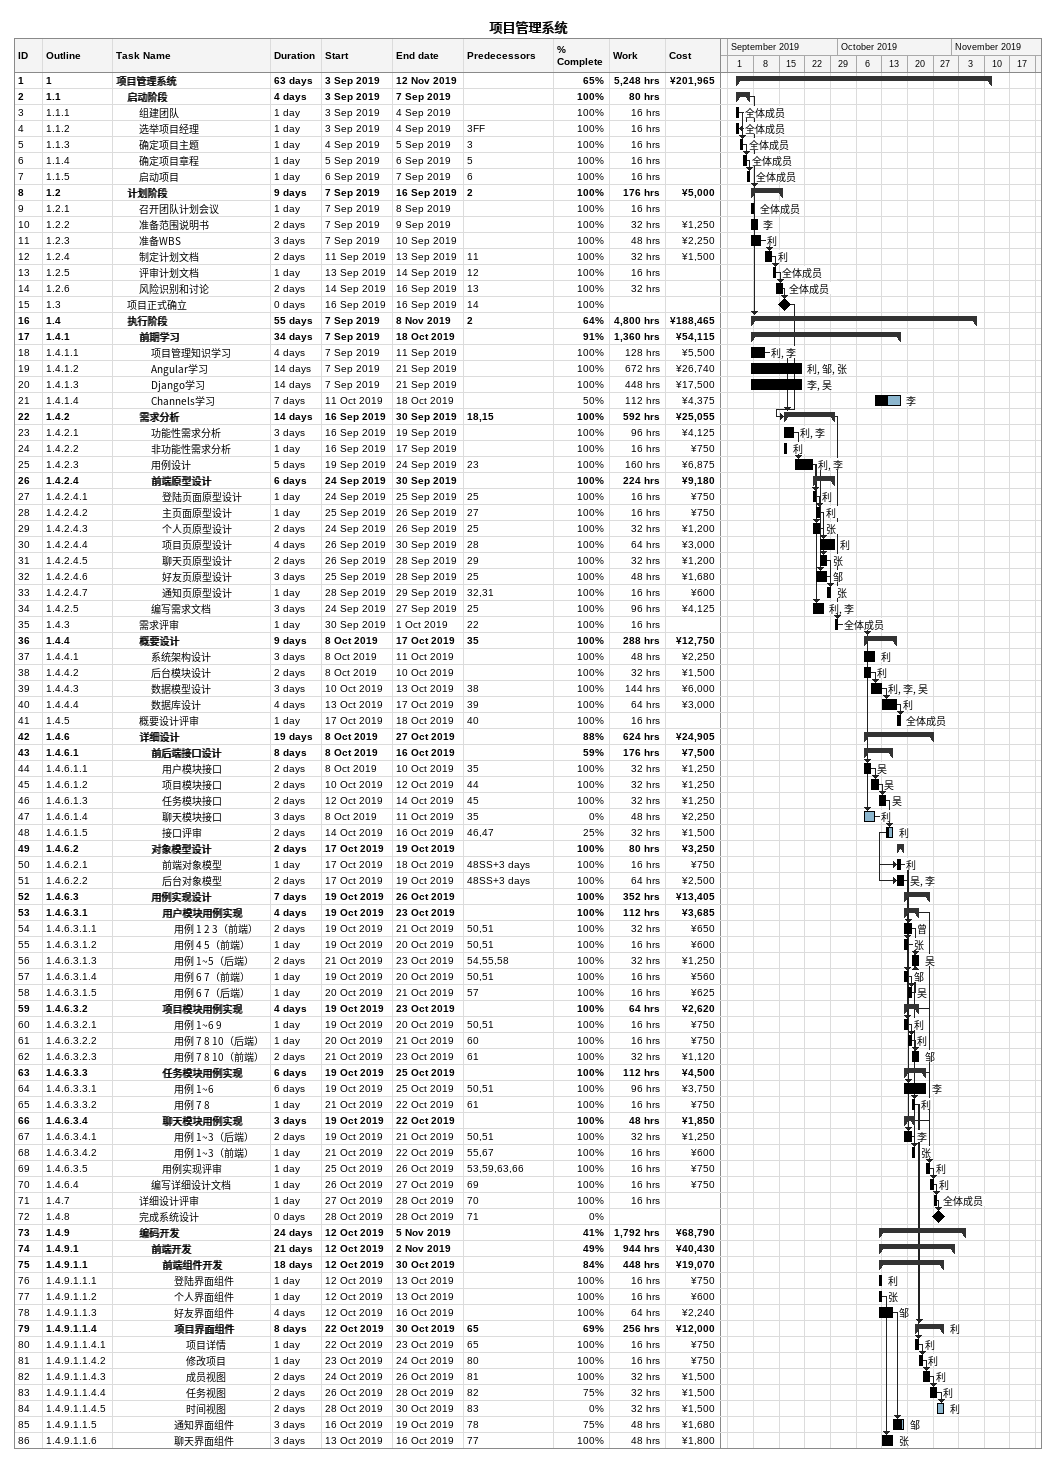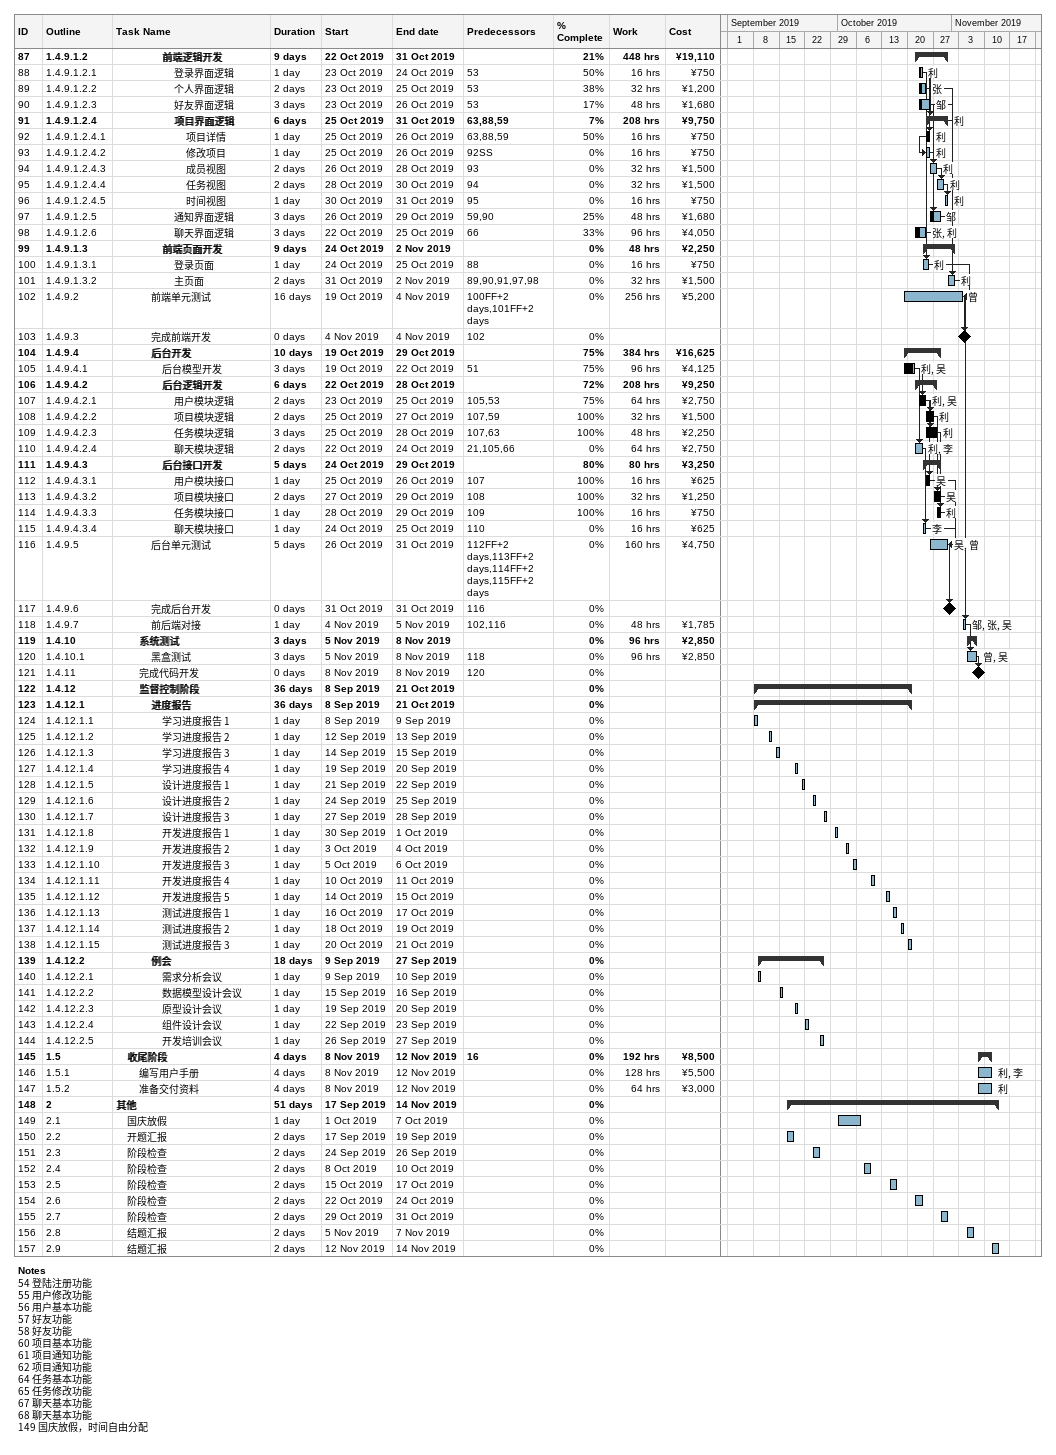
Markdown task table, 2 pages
项目管理系统

| ID | WBS | Task | Duration | Start | Finish | Predecessors | Resources | % complete | Work (h) | Cost (¥) |
|---|---|---|---|---|---|---|---|---|---|---|
| 1 | 1 | **项目管理系统** | 63d | 2019-09-03 | 2019-11-12 |  |  | 65 | 5248 | 201965 |
| 2 | 1.1 | **启动阶段** | 4d | 2019-09-03 | 2019-09-07 |  |  | 100 | 80 |  |
| 3 | 1.1.1 | 组建团队 | 1d | 2019-09-03 | 2019-09-04 |  | 全体成员 | 100 | 16 |  |
| 4 | 1.1.2 | 选举项目经理 | 1d | 2019-09-03 | 2019-09-04 | 3FF | 全体成员 | 100 | 16 |  |
| 5 | 1.1.3 | 确定项目主题 | 1d | 2019-09-04 | 2019-09-05 | 3 | 全体成员 | 100 | 16 |  |
| 6 | 1.1.4 | 确定项目章程 | 1d | 2019-09-05 | 2019-09-06 | 5 | 全体成员 | 100 | 16 |  |
| 7 | 1.1.5 | 启动项目 | 1d | 2019-09-06 | 2019-09-07 | 6 | 全体成员 | 100 | 16 |  |
| 8 | 1.2 | **计划阶段** | 9d | 2019-09-07 | 2019-09-16 | 2 |  | 100 | 176 | 5000 |
| 9 | 1.2.1 | 召开团队计划会议 | 1d | 2019-09-07 | 2019-09-08 |  | 全体成员 | 100 | 16 |  |
| 10 | 1.2.2 | 准备范围说明书 | 2d | 2019-09-07 | 2019-09-09 |  | 李 | 100 | 32 | 1250 |
| 11 | 1.2.3 | 准备WBS | 3d | 2019-09-07 | 2019-09-10 |  | 利 | 100 | 48 | 2250 |
| 12 | 1.2.4 | 制定计划文档 | 2d | 2019-09-11 | 2019-09-13 | 11 | 利 | 100 | 32 | 1500 |
| 13 | 1.2.5 | 评审计划文档 | 1d | 2019-09-13 | 2019-09-14 | 12 | 全体成员 | 100 | 16 |  |
| 14 | 1.2.6 | 风险识别和讨论 | 2d | 2019-09-14 | 2019-09-16 | 13 | 全体成员 | 100 | 32 |  |
| 15 | 1.3 | 项目正式确立 | 0d | 2019-09-16 | 2019-09-16 | 14 |  | 100 |  |  |
| 16 | 1.4 | **执行阶段** | 55d | 2019-09-07 | 2019-11-08 | 2 |  | 64 | 4800 | 188465 |
| 17 | 1.4.1 | **前期学习** | 34d | 2019-09-07 | 2019-10-18 |  |  | 91 | 1360 | 54115 |
| 18 | 1.4.1.1 | 项目管理知识学习 | 4d | 2019-09-07 | 2019-09-11 |  | 利, 李 | 100 | 128 | 5500 |
| 19 | 1.4.1.2 | Angular学习 | 14d | 2019-09-07 | 2019-09-21 |  | 利, 邹, 张 | 100 | 672 | 26740 |
| 20 | 1.4.1.3 | Django学习 | 14d | 2019-09-07 | 2019-09-21 |  | 李, 吴 | 100 | 448 | 17500 |
| 21 | 1.4.1.4 | Channels学习 | 7d | 2019-10-11 | 2019-10-18 |  | 李 | 50 | 112 | 4375 |
| 22 | 1.4.2 | **需求分析** | 14d | 2019-09-16 | 2019-09-30 | 18, 15 |  | 100 | 592 | 25055 |
| 23 | 1.4.2.1 | 功能性需求分析 | 3d | 2019-09-16 | 2019-09-19 |  | 利, 李 | 100 | 96 | 4125 |
| 24 | 1.4.2.2 | 非功能性需求分析 | 1d | 2019-09-16 | 2019-09-17 |  | 利 | 100 | 16 | 750 |
| 25 | 1.4.2.3 | 用例设计 | 5d | 2019-09-19 | 2019-09-24 | 23 | 利, 李 | 100 | 160 | 6875 |
| 26 | 1.4.2.4 | **前端原型设计** | 6d | 2019-09-24 | 2019-09-30 |  |  | 100 | 224 | 9180 |
| 27 | 1.4.2.4.1 | 登陆页面原型设计 | 1d | 2019-09-24 | 2019-09-25 | 25 | 利 | 100 | 16 | 750 |
| 28 | 1.4.2.4.2 | 主页面原型设计 | 1d | 2019-09-25 | 2019-09-26 | 27 | 利 | 100 | 16 | 750 |
| 29 | 1.4.2.4.3 | 个人页原型设计 | 2d | 2019-09-24 | 2019-09-26 | 25 | 张 | 100 | 32 | 1200 |
| 30 | 1.4.2.4.4 | 项目页原型设计 | 4d | 2019-09-26 | 2019-09-30 | 28 | 利 | 100 | 64 | 3000 |
| 31 | 1.4.2.4.5 | 聊天页原型设计 | 2d | 2019-09-26 | 2019-09-28 | 29 | 张 | 100 | 32 | 1200 |
| 32 | 1.4.2.4.6 | 好友页原型设计 | 3d | 2019-09-25 | 2019-09-28 | 25 | 邹 | 100 | 48 | 1680 |
| 33 | 1.4.2.4.7 | 通知页原型设计 | 1d | 2019-09-28 | 2019-09-29 | 32, 31 | 张 | 100 | 16 | 600 |
| 34 | 1.4.2.5 | 编写需求文档 | 3d | 2019-09-24 | 2019-09-27 | 25 | 利, 李 | 100 | 96 | 4125 |
| 35 | 1.4.3 | 需求评审 | 1d | 2019-09-30 | 2019-10-01 | 22 | 全体成员 | 100 | 16 |  |
| 36 | 1.4.4 | **概要设计** | 9d | 2019-10-08 | 2019-10-17 | 35 |  | 100 | 288 | 12750 |
| 37 | 1.4.4.1 | 系统架构设计 | 3d | 2019-10-08 | 2019-10-11 |  | 利 | 100 | 48 | 2250 |
| 38 | 1.4.4.2 | 后台模块设计 | 2d | 2019-10-08 | 2019-10-10 |  | 利 | 100 | 32 | 1500 |
| 39 | 1.4.4.3 | 数据模型设计 | 3d | 2019-10-10 | 2019-10-13 | 38 | 利, 李, 吴 | 100 | 144 | 6000 |
| 40 | 1.4.4.4 | 数据库设计 | 4d | 2019-10-13 | 2019-10-17 | 39 | 利 | 100 | 64 | 3000 |
| 41 | 1.4.5 | 概要设计评审 | 1d | 2019-10-17 | 2019-10-18 | 40 | 全体成员 | 100 | 16 |  |
| 42 | 1.4.6 | **详细设计** | 19d | 2019-10-08 | 2019-10-27 |  |  | 88 | 624 | 24905 |
| 43 | 1.4.6.1 | **前后端接口设计** | 8d | 2019-10-08 | 2019-10-16 |  |  | 59 | 176 | 7500 |
| 44 | 1.4.6.1.1 | 用户模块接口 | 2d | 2019-10-08 | 2019-10-10 | 35 | 吴 | 100 | 32 | 1250 |
| 45 | 1.4.6.1.2 | 项目模块接口 | 2d | 2019-10-10 | 2019-10-12 | 44 | 吴 | 100 | 32 | 1250 |
| 46 | 1.4.6.1.3 | 任务模块接口 | 2d | 2019-10-12 | 2019-10-14 | 45 | 吴 | 100 | 32 | 1250 |
| 47 | 1.4.6.1.4 | 聊天模块接口 | 3d | 2019-10-08 | 2019-10-11 | 35 | 利 | 0 | 48 | 2250 |
| 48 | 1.4.6.1.5 | 接口评审 | 2d | 2019-10-14 | 2019-10-16 | 46, 47 | 利 | 25 | 32 | 1500 |
| 49 | 1.4.6.2 | **对象模型设计** | 2d | 2019-10-17 | 2019-10-19 |  |  | 100 | 80 | 3250 |
| 50 | 1.4.6.2.1 | 前端对象模型 | 1d | 2019-10-17 | 2019-10-18 | 48SS+3d | 利 | 100 | 16 | 750 |
| 51 | 1.4.6.2.2 | 后台对象模型 | 2d | 2019-10-17 | 2019-10-19 | 48SS+3d | 吴, 李 | 100 | 64 | 2500 |
| 52 | 1.4.6.3 | **用例实现设计** | 7d | 2019-10-19 | 2019-10-26 |  |  | 100 | 352 | 13405 |
| 53 | 1.4.6.3.1 | **用户模块用例实现** | 4d | 2019-10-19 | 2019-10-23 |  |  | 100 | 112 | 3685 |
| 54 | 1.4.6.3.1.1 | 用例 1 2 3（前端） | 2d | 2019-10-19 | 2019-10-21 | 50, 51 | 曾 | 100 | 32 | 650 |
| 55 | 1.4.6.3.1.2 | 用例 4 5（前端） | 1d | 2019-10-19 | 2019-10-20 | 50, 51 | 张 | 100 | 16 | 600 |
| 56 | 1.4.6.3.1.3 | 用例 1~5（后端） | 2d | 2019-10-21 | 2019-10-23 | 54, 55, 58 | 吴 | 100 | 32 | 1250 |
| 57 | 1.4.6.3.1.4 | 用例 6 7（前端） | 1d | 2019-10-19 | 2019-10-20 | 50, 51 | 邹 | 100 | 16 | 560 |
| 58 | 1.4.6.3.1.5 | 用例 6 7（后端） | 1d | 2019-10-20 | 2019-10-21 | 57 | 吴 | 100 | 16 | 625 |
| 59 | 1.4.6.3.2 | **项目模块用例实现** | 4d | 2019-10-19 | 2019-10-23 |  |  | 100 | 64 | 2620 |
| 60 | 1.4.6.3.2.1 | 用例 1~6 9 | 1d | 2019-10-19 | 2019-10-20 | 50, 51 | 利 | 100 | 16 | 750 |
| 61 | 1.4.6.3.2.2 | 用例 7 8 10（后端） | 1d | 2019-10-20 | 2019-10-21 | 60 | 利 | 100 | 16 | 750 |
| 62 | 1.4.6.3.2.3 | 用例 7 8 10（前端） | 2d | 2019-10-21 | 2019-10-23 | 61 | 邹 | 100 | 32 | 1120 |
| 63 | 1.4.6.3.3 | **任务模块用例实现** | 6d | 2019-10-19 | 2019-10-25 |  |  | 100 | 112 | 4500 |
| 64 | 1.4.6.3.3.1 | 用例 1~6 | 6d | 2019-10-19 | 2019-10-25 | 50, 51 | 李 | 100 | 96 | 3750 |
| 65 | 1.4.6.3.3.2 | 用例 7 8 | 1d | 2019-10-21 | 2019-10-22 | 61 | 利 | 100 | 16 | 750 |
| 66 | 1.4.6.3.4 | **聊天模块用例实现** | 3d | 2019-10-19 | 2019-10-22 |  |  | 100 | 48 | 1850 |
| 67 | 1.4.6.3.4.1 | 用例 1~3（后端） | 2d | 2019-10-19 | 2019-10-21 | 50, 51 | 李 | 100 | 32 | 1250 |
| 68 | 1.4.6.3.4.2 | 用例 1~3（前端） | 1d | 2019-10-21 | 2019-10-22 | 55, 67 | 张 | 100 | 16 | 600 |
| 69 | 1.4.6.3.5 | 用例实现评审 | 1d | 2019-10-25 | 2019-10-26 | 53, 59, 63, 66 | 利 | 100 | 16 | 750 |
| 70 | 1.4.6.4 | 编写详细设计文档 | 1d | 2019-10-26 | 2019-10-27 | 69 | 利 | 100 | 16 | 750 |
| 71 | 1.4.7 | 详细设计评审 | 1d | 2019-10-27 | 2019-10-28 | 70 | 全体成员 | 100 | 16 |  |
| 72 | 1.4.8 | 完成系统设计 | 0d | 2019-10-28 | 2019-10-28 | 71 |  | 0 |  |  |
| 73 | 1.4.9 | **编码开发** | 24d | 2019-10-12 | 2019-11-05 |  |  | 41 | 1792 | 68790 |
| 74 | 1.4.9.1 | **前端开发** | 21d | 2019-10-12 | 2019-11-02 |  |  | 49 | 944 | 40430 |
| 75 | 1.4.9.1.1 | **前端组件开发** | 18d | 2019-10-12 | 2019-10-30 |  |  | 84 | 448 | 19070 |
| 76 | 1.4.9.1.1.1 | 登陆界面组件 | 1d | 2019-10-12 | 2019-10-13 |  | 利 | 100 | 16 | 750 |
| 77 | 1.4.9.1.1.2 | 个人界面组件 | 1d | 2019-10-12 | 2019-10-13 |  | 张 | 100 | 16 | 600 |
| 78 | 1.4.9.1.1.3 | 好友界面组件 | 4d | 2019-10-12 | 2019-10-16 |  | 邹 | 100 | 64 | 2240 |
| 79 | 1.4.9.1.1.4 | **项目界面组件** | 8d | 2019-10-22 | 2019-10-30 | 65 | 利 | 69 | 256 | 12000 |
| 80 | 1.4.9.1.1.4.1 | 项目详情 | 1d | 2019-10-22 | 2019-10-23 | 65 | 利 | 100 | 16 | 750 |
| 81 | 1.4.9.1.1.4.2 | 修改项目 | 1d | 2019-10-23 | 2019-10-24 | 80 | 利 | 100 | 16 | 750 |
| 82 | 1.4.9.1.1.4.3 | 成员视图 | 2d | 2019-10-24 | 2019-10-26 | 81 | 利 | 100 | 32 | 1500 |
| 83 | 1.4.9.1.1.4.4 | 任务视图 | 2d | 2019-10-26 | 2019-10-28 | 82 | 利 | 75 | 32 | 1500 |
| 84 | 1.4.9.1.1.4.5 | 时间视图 | 2d | 2019-10-28 | 2019-10-30 | 83 | 利 | 0 | 32 | 1500 |
| 85 | 1.4.9.1.1.5 | 通知界面组件 | 3d | 2019-10-16 | 2019-10-19 | 78 | 邹 | 75 | 48 | 1680 |
| 86 | 1.4.9.1.1.6 | 聊天界面组件 | 3d | 2019-10-13 | 2019-10-16 | 77 | 张 | 100 | 48 | 1800 |
| 87 | 1.4.9.1.2 | **前端逻辑开发** | 9d | 2019-10-22 | 2019-10-31 |  |  | 21 | 448 | 19110 |
| 88 | 1.4.9.1.2.1 | 登录界面逻辑 | 1d | 2019-10-23 | 2019-10-24 | 53 | 利 | 50 | 16 | 750 |
| 89 | 1.4.9.1.2.2 | 个人界面逻辑 | 2d | 2019-10-23 | 2019-10-25 | 53 | 张 | 38 | 32 | 1200 |
| 90 | 1.4.9.1.2.3 | 好友界面逻辑 | 3d | 2019-10-23 | 2019-10-26 | 53 | 邹 | 17 | 48 | 1680 |
| 91 | 1.4.9.1.2.4 | **项目界面逻辑** | 6d | 2019-10-25 | 2019-10-31 | 63, 88, 59 | 利 | 7 | 208 | 9750 |
| 92 | 1.4.9.1.2.4.1 | 项目详情 | 1d | 2019-10-25 | 2019-10-26 | 63, 88, 59 | 利 | 50 | 16 | 750 |
| 93 | 1.4.9.1.2.4.2 | 修改项目 | 1d | 2019-10-25 | 2019-10-26 | 92SS | 利 | 0 | 16 | 750 |
| 94 | 1.4.9.1.2.4.3 | 成员视图 | 2d | 2019-10-26 | 2019-10-28 | 93 | 利 | 0 | 32 | 1500 |
| 95 | 1.4.9.1.2.4.4 | 任务视图 | 2d | 2019-10-28 | 2019-10-30 | 94 | 利 | 0 | 32 | 1500 |
| 96 | 1.4.9.1.2.4.5 | 时间视图 | 1d | 2019-10-30 | 2019-10-31 | 95 | 利 | 0 | 16 | 750 |
| 97 | 1.4.9.1.2.5 | 通知界面逻辑 | 3d | 2019-10-26 | 2019-10-29 | 59, 90 | 邹 | 25 | 48 | 1680 |
| 98 | 1.4.9.1.2.6 | 聊天界面逻辑 | 3d | 2019-10-22 | 2019-10-25 | 66 | 张, 利 | 33 | 96 | 4050 |
| 99 | 1.4.9.1.3 | **前端页面开发** | 9d | 2019-10-24 | 2019-11-02 |  |  | 0 | 48 | 2250 |
| 100 | 1.4.9.1.3.1 | 登录页面 | 1d | 2019-10-24 | 2019-10-25 | 88 | 利 | 0 | 16 | 750 |
| 101 | 1.4.9.1.3.2 | 主页面 | 2d | 2019-10-31 | 2019-11-02 | 89, 90, 91, 97, 98 | 利 | 0 | 32 | 1500 |
| 102 | 1.4.9.2 | 前端单元测试 | 16d | 2019-10-19 | 2019-11-04 | 100FF+2d, 101FF+2d | 曾 | 0 | 256 | 5200 |
| 103 | 1.4.9.3 | 完成前端开发 | 0d | 2019-11-04 | 2019-11-04 | 102 |  | 0 |  |  |
| 104 | 1.4.9.4 | **后台开发** | 10d | 2019-10-19 | 2019-10-29 |  |  | 75 | 384 | 16625 |
| 105 | 1.4.9.4.1 | 后台模型开发 | 3d | 2019-10-19 | 2019-10-22 | 51 | 利, 吴 | 75 | 96 | 4125 |
| 106 | 1.4.9.4.2 | **后台逻辑开发** | 6d | 2019-10-22 | 2019-10-28 |  |  | 72 | 208 | 9250 |
| 107 | 1.4.9.4.2.1 | 用户模块逻辑 | 2d | 2019-10-23 | 2019-10-25 | 105, 53 | 利, 吴 | 75 | 64 | 2750 |
| 108 | 1.4.9.4.2.2 | 项目模块逻辑 | 2d | 2019-10-25 | 2019-10-27 | 107, 59 | 利 | 100 | 32 | 1500 |
| 109 | 1.4.9.4.2.3 | 任务模块逻辑 | 3d | 2019-10-25 | 2019-10-28 | 107, 63 | 利 | 100 | 48 | 2250 |
| 110 | 1.4.9.4.2.4 | 聊天模块逻辑 | 2d | 2019-10-22 | 2019-10-24 | 21, 105, 66 | 利, 李 | 0 | 64 | 2750 |
| 111 | 1.4.9.4.3 | **后台接口开发** | 5d | 2019-10-24 | 2019-10-29 |  |  | 80 | 80 | 3250 |
| 112 | 1.4.9.4.3.1 | 用户模块接口 | 1d | 2019-10-25 | 2019-10-26 | 107 | 吴 | 100 | 16 | 625 |
| 113 | 1.4.9.4.3.2 | 项目模块接口 | 2d | 2019-10-27 | 2019-10-29 | 108 | 吴 | 100 | 32 | 1250 |
| 114 | 1.4.9.4.3.3 | 任务模块接口 | 1d | 2019-10-28 | 2019-10-29 | 109 | 利 | 100 | 16 | 750 |
| 115 | 1.4.9.4.3.4 | 聊天模块接口 | 1d | 2019-10-24 | 2019-10-25 | 110 | 李 | 0 | 16 | 625 |
| 116 | 1.4.9.5 | 后台单元测试 | 5d | 2019-10-26 | 2019-10-31 | 112FF+2d, 113FF+2d, 114FF+2d, 115FF+2d | 吴, 曾 | 0 | 160 | 4750 |
| 117 | 1.4.9.6 | 完成后台开发 | 0d | 2019-10-31 | 2019-10-31 | 116 |  | 0 |  |  |
| 118 | 1.4.9.7 | 前后端对接 | 1d | 2019-11-04 | 2019-11-05 | 102, 116 | 邹, 张, 吴 | 0 | 48 | 1785 |
| 119 | 1.4.10 | **系统测试** | 3d | 2019-11-05 | 2019-11-08 |  |  | 0 | 96 | 2850 |
| 120 | 1.4.10.1 | 黑盒测试 | 3d | 2019-11-05 | 2019-11-08 | 118 | 曾, 吴 | 0 | 96 | 2850 |
| 121 | 1.4.11 | 完成代码开发 | 0d | 2019-11-08 | 2019-11-08 | 120 |  | 0 |  |  |
| 122 | 1.4.12 | **监督控制阶段** | 36d | 2019-09-08 | 2019-10-21 |  |  | 0 |  |  |
| 123 | 1.4.12.1 | **进度报告** | 36d | 2019-09-08 | 2019-10-21 |  |  | 0 |  |  |
| 124 | 1.4.12.1.1 | 学习进度报告 1 | 1d | 2019-09-08 | 2019-09-09 |  |  | 0 |  |  |
| 125 | 1.4.12.1.2 | 学习进度报告 2 | 1d | 2019-09-12 | 2019-09-13 |  |  | 0 |  |  |
| 126 | 1.4.12.1.3 | 学习进度报告 3 | 1d | 2019-09-14 | 2019-09-15 |  |  | 0 |  |  |
| 127 | 1.4.12.1.4 | 学习进度报告 4 | 1d | 2019-09-19 | 2019-09-20 |  |  | 0 |  |  |
| 128 | 1.4.12.1.5 | 设计进度报告 1 | 1d | 2019-09-21 | 2019-09-22 |  |  | 0 |  |  |
| 129 | 1.4.12.1.6 | 设计进度报告 2 | 1d | 2019-09-24 | 2019-09-25 |  |  | 0 |  |  |
| 130 | 1.4.12.1.7 | 设计进度报告 3 | 1d | 2019-09-27 | 2019-09-28 |  |  | 0 |  |  |
| 131 | 1.4.12.1.8 | 开发进度报告 1 | 1d | 2019-09-30 | 2019-10-01 |  |  | 0 |  |  |
| 132 | 1.4.12.1.9 | 开发进度报告 2 | 1d | 2019-10-03 | 2019-10-04 |  |  | 0 |  |  |
| 133 | 1.4.12.1.10 | 开发进度报告 3 | 1d | 2019-10-05 | 2019-10-06 |  |  | 0 |  |  |
| 134 | 1.4.12.1.11 | 开发进度报告 4 | 1d | 2019-10-10 | 2019-10-11 |  |  | 0 |  |  |
| 135 | 1.4.12.1.12 | 开发进度报告 5 | 1d | 2019-10-14 | 2019-10-15 |  |  | 0 |  |  |
| 136 | 1.4.12.1.13 | 测试进度报告 1 | 1d | 2019-10-16 | 2019-10-17 |  |  | 0 |  |  |
| 137 | 1.4.12.1.14 | 测试进度报告 2 | 1d | 2019-10-18 | 2019-10-19 |  |  | 0 |  |  |
| 138 | 1.4.12.1.15 | 测试进度报告 3 | 1d | 2019-10-20 | 2019-10-21 |  |  | 0 |  |  |
| 139 | 1.4.12.2 | **例会** | 18d | 2019-09-09 | 2019-09-27 |  |  | 0 |  |  |
| 140 | 1.4.12.2.1 | 需求分析会议 | 1d | 2019-09-09 | 2019-09-10 |  |  | 0 |  |  |
| 141 | 1.4.12.2.2 | 数据模型设计会议 | 1d | 2019-09-15 | 2019-09-16 |  |  | 0 |  |  |
| 142 | 1.4.12.2.3 | 原型设计会议 | 1d | 2019-09-19 | 2019-09-20 |  |  | 0 |  |  |
| 143 | 1.4.12.2.4 | 组件设计会议 | 1d | 2019-09-22 | 2019-09-23 |  |  | 0 |  |  |
| 144 | 1.4.12.2.5 | 开发培训会议 | 1d | 2019-09-26 | 2019-09-27 |  |  | 0 |  |  |
| 145 | 1.5 | **收尾阶段** | 4d | 2019-11-08 | 2019-11-12 | 16 |  | 0 | 192 | 8500 |
| 146 | 1.5.1 | 编写用户手册 | 4d | 2019-11-08 | 2019-11-12 |  | 利, 李 | 0 | 128 | 5500 |
| 147 | 1.5.2 | 准备交付资料 | 4d | 2019-11-08 | 2019-11-12 |  | 利 | 0 | 64 | 3000 |
| 148 | 2 | **其他** | 51d | 2019-09-17 | 2019-11-14 |  |  | 0 |  |  |
| 149 | 2.1 | 国庆放假 | 1d | 2019-10-01 | 2019-10-07 |  |  | 0 |  |  |
| 150 | 2.2 | 开题汇报 | 2d | 2019-09-17 | 2019-09-19 |  |  | 0 |  |  |
| 151 | 2.3 | 阶段检查 | 2d | 2019-09-24 | 2019-09-26 |  |  | 0 |  |  |
| 152 | 2.4 | 阶段检查 | 2d | 2019-10-08 | 2019-10-10 |  |  | 0 |  |  |
| 153 | 2.5 | 阶段检查 | 2d | 2019-10-15 | 2019-10-17 |  |  | 0 |  |  |
| 154 | 2.6 | 阶段检查 | 2d | 2019-10-22 | 2019-10-24 |  |  | 0 |  |  |
| 155 | 2.7 | 阶段检查 | 2d | 2019-10-29 | 2019-10-31 |  |  | 0 |  |  |
| 156 | 2.8 | 结题汇报 | 2d | 2019-11-05 | 2019-11-07 |  |  | 0 |  |  |
| 157 | 2.9 | 结题汇报 | 2d | 2019-11-12 | 2019-11-14 |  |  | 0 |  |  |

Notes
- 54: 登陆注册功能
- 55: 用户修改功能
- 56: 用户基本功能
- 57: 好友功能
- 58: 好友功能
- 60: 项目基本功能
- 61: 项目通知功能
- 62: 项目通知功能
- 64: 任务基本功能
- 65: 任务修改功能
- 67: 聊天基本功能
- 68: 聊天基本功能
- 149: 国庆放假，时间自由分配
